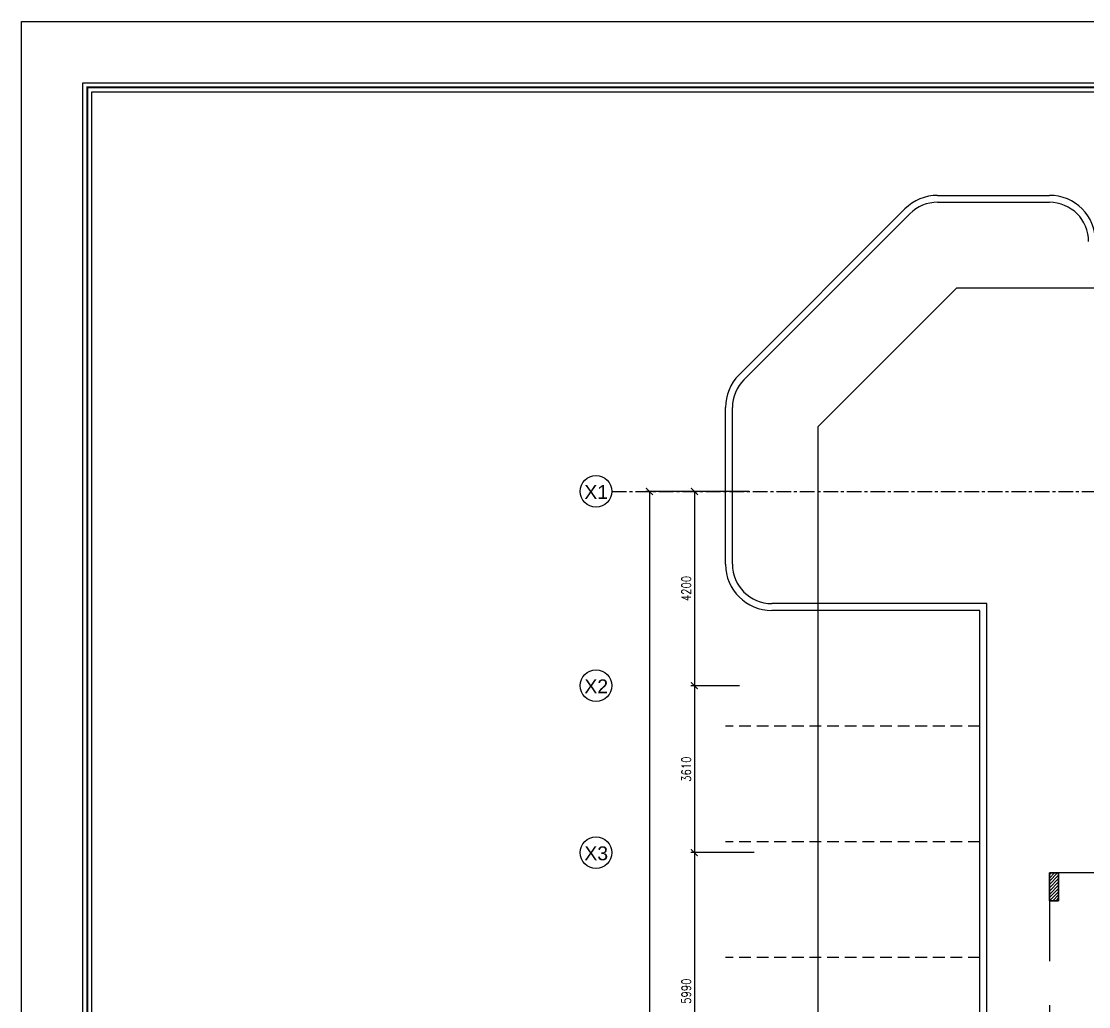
# Model space of a CAD drawing. Header units: millimetres. Extents: x -1288794 to 2153086, y -2701644 to -1335282.
# Drawn here: x 1586476 to 1609548, y -1485109 to -1463806 of the extents above; entities that cross this region are included whole.
import ezdxf
from ezdxf.enums import TextEntityAlignment as Align

# ---------------------------------------------------------------- set-up
doc = ezdxf.new("R2010")
doc.units = ezdxf.units.MM
doc.header["$LTSCALE"] = 100
doc.header["$PDMODE"] = 34
for name, pattern in [('CENTER', [50.8, 31.75, -6.35, 6.35, -6.35]), ('DASHED', [19.05, 12.7, -6.35]), ('DASHED2', [9.525, 6.35, -3.175])]:
    doc.linetypes.add(name, pattern=pattern)
for name, color, linetype in [('A-ANNO-DIMS', 1, 'Continuous'), ('A-ANNO-SYMB', 33, 'Continuous'), ('A-ANNO-TEXT', 8, 'Continuous'), ('A-AREA', 8, 'CENTER'), ('A-FLOR-OVHD', 4, 'DASHED2'), ('A-GRID', 253, 'CENTER'), ('A-WALL-FULL', 8, 'Continuous'), ('L-WALK', 8, 'Continuous'), ('LOGO LINE', 7, 'Continuous'), ('LOGO1LINE', 7, 'Continuous'), ('S-COL- HACT.', 9, 'Continuous'), ('S-COL.', 8, 'Continuous')]:
    doc.layers.add(name, color=color, linetype=linetype)
doc.styles.add('ROMANS', font='romans.shx', dxfattribs={"width": 0.8})
doc.styles.add('SANSSERIF', font='sas_____.pfb')
doc.dimstyles.new('100 of DIM2', dxfattribs={"dimscale": 0, "dimtxt": 200, "dimasz": 150, "dimexe": 75, "dimexo": 200, "dimgap": 75, "dimtad": 1, "dimdec": 0, "dimrnd": 5, "dimzin": 0, "dimdsep": 46, "dimtxsty": 'ROMANS', "dimblk": 'ARCHTICK', "dimcen": 100, "dimclrd": 94, "dimclre": 94, "dimclrt": 2, "dimadec": 0, "dimazin": 0, "dimtfac": 1, "dimtdec": 0, "dimtofl": 0, "dimtmove": 2, "dimatfit": 3, "dimldrblk": 'OPEN90', "dimfxl": 75, "dimtolj": 1, "dimtzin": 0, "dimarcsym": 0})

# ---------------------------------------------------------------- blocks, each defined once
blk = doc.blocks.new('_ArchTick')
at = {"color": 0, "linetype": 'ByBlock', "const_width": 0.15}
blk.add_lwpolyline([(-0.5, -0.5), (0.5, 0.5)], dxfattribs=at)
blk = doc.blocks.new('*D426')
at = {"layer": 'A-ANNO-DIMS', "color": 94, "lineweight": -2, "ltscale": 3, "transparency": 16777216}
for p, q in [((1602208, -1473969), (1599978, -1473969)), ((1600053, -1473969), (1600053, -1509169)), ((1602208, -1509169), (1599978, -1509169))]:
    blk.add_line(p, q, dxfattribs=at)
at = {"layer": 'Defpoints', "color": 0, "ltscale": 3, "transparency": 16777216}
for p in [(1602408, -1473969), (1600053, -1509169), (1602408, -1509169)]:
    blk.add_point(p, dxfattribs=at)
at = {"layer": 'A-ANNO-DIMS', "color": 94, "lineweight": -2, "ltscale": 3, "transparency": 16777216, "xscale": 150, "yscale": 150, "zscale": 150}
for p, rotation in [((1600053, -1473969), 90), ((1600053, -1509169), 270)]:
    blk.add_blockref('_ArchTick', p, dxfattribs=dict(at, rotation=rotation))
at = {"layer": 'A-ANNO-DIMS', "color": 2, "ltscale": 3, "transparency": 16777216, "insert": (1599878, -1491569), "char_height": 200, "attachment_point": 5, "rotation": 90, "style": 'ROMANS'}
blk.add_mtext('\\A1;35200', dxfattribs=at)
blk = doc.blocks.new('_Open90')
at = {"color": 0, "linetype": 'ByBlock', "lineweight": -2}
for p, q in [((0, 0), (-1, 0)), ((-0.5, 0.5), (0, 0)), ((0, 0), (-0.5, -0.5))]:
    blk.add_line(p, q, dxfattribs=at)
blk = doc.blocks.new('*D427')
at = {"layer": 'A-ANNO-DIMS', "color": 94, "lineweight": -2, "ltscale": 3, "transparency": 16777216}
for p, q in [((1602003, -1473969), (1600950, -1473969)), ((1601025, -1473969), (1601025, -1478169)), ((1602003, -1478169), (1600950, -1478169))]:
    blk.add_line(p, q, dxfattribs=at)
at = {"layer": 'Defpoints', "color": 0, "ltscale": 3, "transparency": 16777216}
for p in [(1602203, -1473969), (1601025, -1478169), (1602203, -1478169)]:
    blk.add_point(p, dxfattribs=at)
at = {"layer": 'A-ANNO-DIMS', "color": 94, "lineweight": -2, "ltscale": 3, "transparency": 16777216, "xscale": 150, "yscale": 150, "zscale": 150}
for p, rotation in [((1601025, -1473969), 90), ((1601025, -1478169), 270)]:
    blk.add_blockref('_ArchTick', p, dxfattribs=dict(at, rotation=rotation))
at = {"layer": 'A-ANNO-DIMS', "color": 2, "ltscale": 3, "transparency": 16777216, "insert": (1600850, -1476069), "char_height": 200, "attachment_point": 5, "rotation": 90, "style": 'ROMANS'}
blk.add_mtext('\\A1;4200', dxfattribs=at)
blk = doc.blocks.new('*D428')
at = {"layer": 'A-ANNO-DIMS', "color": 94, "lineweight": -2, "ltscale": 3, "transparency": 16777216}
for p, q in [((1602003, -1478169), (1600950, -1478169)), ((1601025, -1478169), (1601025, -1481779)), ((1602317, -1481779), (1600950, -1481779))]:
    blk.add_line(p, q, dxfattribs=at)
at = {"layer": 'Defpoints', "color": 0, "ltscale": 3, "transparency": 16777216}
for p in [(1602203, -1478169), (1601025, -1481779), (1602517, -1481779)]:
    blk.add_point(p, dxfattribs=at)
at = {"layer": 'A-ANNO-DIMS', "color": 94, "lineweight": -2, "ltscale": 3, "transparency": 16777216, "xscale": 150, "yscale": 150, "zscale": 150}
for p, rotation in [((1601025, -1478169), 90), ((1601025, -1481779), 270)]:
    blk.add_blockref('_ArchTick', p, dxfattribs=dict(at, rotation=rotation))
at = {"layer": 'A-ANNO-DIMS', "color": 2, "ltscale": 3, "transparency": 16777216, "insert": (1600850, -1479974), "char_height": 200, "attachment_point": 5, "rotation": 90, "style": 'ROMANS'}
blk.add_mtext('\\A1;3610', dxfattribs=at)
blk = doc.blocks.new('*D429')
at = {"layer": 'A-ANNO-DIMS', "color": 94, "lineweight": -2, "ltscale": 3, "transparency": 16777216}
for p, q in [((1602317, -1481779), (1600950, -1481779)), ((1601025, -1481779), (1601025, -1487769)), ((1602317, -1487769), (1600950, -1487769))]:
    blk.add_line(p, q, dxfattribs=at)
at = {"layer": 'Defpoints', "color": 0, "ltscale": 3, "transparency": 16777216}
for p in [(1602517, -1481779), (1601025, -1487769), (1602517, -1487769)]:
    blk.add_point(p, dxfattribs=at)
at = {"layer": 'A-ANNO-DIMS', "color": 94, "lineweight": -2, "ltscale": 3, "transparency": 16777216, "xscale": 150, "yscale": 150, "zscale": 150}
for p, rotation in [((1601025, -1481779), 90), ((1601025, -1487769), 270)]:
    blk.add_blockref('_ArchTick', p, dxfattribs=dict(at, rotation=rotation))
at = {"layer": 'A-ANNO-DIMS', "color": 2, "ltscale": 3, "transparency": 16777216, "insert": (1600850, -1484774), "char_height": 200, "attachment_point": 5, "rotation": 90, "style": 'ROMANS'}
blk.add_mtext('\\A1;5990', dxfattribs=at)

msp = doc.modelspace()

# ---------------------------------------------------------------- hatches: boundary and pattern name
at = {"layer": 'S-COL- HACT.', "linetype": 'Continuous', "ltscale": 3}
h = msp.add_hatch(dxfattribs=at)
h.set_pattern_fill('ANSI31', color=256, scale=400, style=0)
h.set_pattern_definition([(45, (2733053.36, -1109556.65), (-35.355339, 35.355339), [])])
h.paths.add_polyline_path([(1608698.2, -1482218.6), (1608698.2, -1482818.6), (1608898.2, -1482818.6), (1608898.2, -1482218.6)])

# ---------------------------------------------------------------- linework, layer by layer
at = {"layer": 'A-ANNO-SYMB', "ltscale": 3}
for centre in [(1598898.8, -1473968.6), (1598898.8, -1478168.6), (1598898.8, -1481778.6)]:
    msp.add_circle(centre, 342.2, dxfattribs=at)
at = {"layer": 'A-AREA', "ltscale": 15}
for p, q in [((1603698.2, -1472568.6), (1606698.2, -1469568.6)), ((1606698.2, -1469568.6), (1638798.2, -1469568.6)), ((1603698.2, -1512568.6), (1603698.2, -1472568.6))]:
    msp.add_line(p, q, dxfattribs=at)
at = {"layer": 'A-FLOR-OVHD', "ltscale": 3}
msp.add_lwpolyline([(1632298.2, -1472568.6), (1623898.2, -1472568.6), (1623898.2, -1473868.6), (1622598.2, -1473868.6), (1622598.2, -1472568.6), (1618298.2, -1472568.6), (1618298.2, -1472968.6), (1616598.2, -1472968.6), (1616598.2, -1472568.6), (1609698.2, -1472568.6), (1609698.2, -1482218.6), (1608698.2, -1482218.6), (1608698.2, -1486718.6)], dxfattribs=at)
at = {"layer": 'A-GRID', "ltscale": 0.1}
msp.add_line((1599241, -1473968.6), (1642780.6, -1473968.6), dxfattribs=at)
at = {"layer": 'A-WALL-FULL', "ltscale": 3}
for p, q in [((1608898.2, -1482218.6), (1608698.2, -1482218.6)), ((1608698.2, -1482218.6), (1608698.2, -1482818.6, 0)), ((1608898.2, -1482818.6), (1608898.2, -1482218.6)), ((1608698.2, -1482818.6, 0), (1608898.2, -1482818.6))]:
    msp.add_line(p, q, dxfattribs=at)
at = {"layer": 'A-WALL-FULL', "linetype": 'Continuous', "ltscale": 3}
msp.add_lwpolyline([(1608698.2, -1482218.6), (1608898.2, -1482218.6), (1608898.2, -1482818.6), (1608698.2, -1482818.6)], close=True, dxfattribs=at)
at = {"layer": 'L-WALK', "ltscale": 15}
for p, q in [((1606284, -1467568.6), (1608698.2, -1467568.6)), ((1606284, -1467718.6), (1608698.2, -1467718.6)), ((1601991.1, -1471447.3), (1605576.9, -1467861.5)), ((1602097.1, -1471553.4), (1605682.9, -1467967.6)), ((1601698.2, -1475544.7), (1601698.2, -1472154.4)), ((1601848.2, -1475544.7), (1601848.2, -1472154.4)), ((1607198.2, -1503743.6), (1607198.2, -1476544.7)), ((1607348.2, -1503893.6), (1607348.2, -1476394.7))]:
    msp.add_line(p, q, dxfattribs=at)
at = {"layer": 'L-WALK', "ltscale": 3}
for p, q in [((1607348.2, -1476394.7), (1602698.2, -1476394.7)), ((1607198.2, -1476544.7), (1602698.2, -1476544.7))]:
    msp.add_line(p, q, dxfattribs=at)
at = {"layer": 'L-WALK', "linetype": 'DASHED', "ltscale": 0.2}
for p, q in [((1607198.2, -1479044.7), (1601698.2, -1479044.7)), ((1607198.2, -1481544.7), (1601698.2, -1481544.7)), ((1607198.2, -1484044.7), (1601698.2, -1484044.7))]:
    msp.add_line(p, q, dxfattribs=at)
at = {"layer": 'L-WALK', "ltscale": 15}
for centre, radius, start, end in [((1606284, -1468568.6), 1000, 90, 135), ((1606284, -1468568.6), 850, 90, 135), ((1602698.2, -1472154.4), 1000, 135, 180), ((1602698.2, -1472154.4), 850, 135, 180)]:
    msp.add_arc(centre, radius, start, end, dxfattribs=at)
at = {"layer": 'L-WALK', "ltscale": 3}
for centre, radius, start, end in [((1608698.2, -1468568.6), 1000, 0, 90), ((1608698.2, -1468568.6), 850, 0, 90), ((1602698.2, -1475544.7), 1000, 180, 270), ((1602698.2, -1475544.7), 850, 180, 270)]:
    msp.add_arc(centre, radius, start, end, dxfattribs=at)
at = {"layer": 'LOGO LINE'}
msp.add_lwpolyline([(1665234.4, -1519493.9), (1586476.3, -1519493.9), (1586476.3, -1463806.4), (1665234.4, -1463806.4)], close=True, dxfattribs=at)
at = {"layer": 'LOGO1LINE'}
for points in [[(1663908.5, -1518168), (1587802.2, -1518168), (1587802.2, -1465132.3), (1663908.5, -1465132.3)], [(1653599.8, -1517969.1), (1588001.1, -1517969.1), (1588001.1, -1465331.1), (1653599.8, -1465331.1)]]:
    msp.add_lwpolyline(points, close=True, dxfattribs=at)
at = {"layer": 'LOGO1LINE', "const_width": 39.8}
msp.add_lwpolyline([(1663809, -1518068.5), (1587901.6, -1518068.5), (1587901.6, -1465231.7), (1663809, -1465231.7)], close=True, dxfattribs=at)
at = {"layer": 'S-COL.', "linetype": 'Continuous', "ltscale": 3}
msp.add_lwpolyline([(1608698.2, -1482218.6), (1608698.2, -1482818.6), (1608898.2, -1482818.6), (1608898.2, -1482218.6)], close=True, dxfattribs=at)
msp.add_lwpolyline([(1608698.2, -1482218.6), (1608698.2, -1482818.6), (1608898.2, -1482818.6), (1608898.2, -1482218.6)], close=True, dxfattribs=at)
msp.add_lwpolyline([(1608698.2, -1482218.6), (1608698.2, -1482818.6), (1608898.2, -1482818.6), (1608898.2, -1482218.6)], close=True, dxfattribs=at)

# ---------------------------------------------------------------- texts
at = {"layer": 'A-ANNO-TEXT', "style": 'SANSSERIF'}
for s, p in [('X1', (1598903.4, -1474133.2)), ('X2', (1598903.4, -1478333.2)), ('X3', (1598903.4, -1481943.2))]:
    msp.add_text(s, height=300, dxfattribs=at).set_placement(p, align=Align.CENTER)

# ---------------------------------------------------------------- dimensions: what is measured, and where the dimension line sits
at = {"layer": 'A-ANNO-DIMS', "ltscale": 3}
for base, p1, p2, picture, middle in [((1600053, -1509168.6), (1602408.1, -1473968.6), (1602408.1, -1509168.6), '*D426', (1599878, -1491568.6)), ((1601025.4, -1478168.6), (1602203, -1473968.6), (1602203, -1478168.6), '*D427', (1600850.4, -1476068.6)), ((1601025.4, -1481778.6), (1602203, -1478168.6), (1602517, -1481778.6), '*D428', (1600850.4, -1479973.6)), ((1601025.4, -1487768.6), (1602517, -1481778.6), (1602517, -1487768.6), '*D429', (1600850.4, -1484773.6))]:
    dim = msp.add_linear_dim(base=base, p1=p1, p2=p2, angle=90, dimstyle='100 of DIM2', override={"dimscale": 1}, dxfattribs=at)
    dim.commit()
    dim.dimension.update_dxf_attribs({"geometry": picture, "text_midpoint": middle})

doc.saveas('drawing.dxf')
